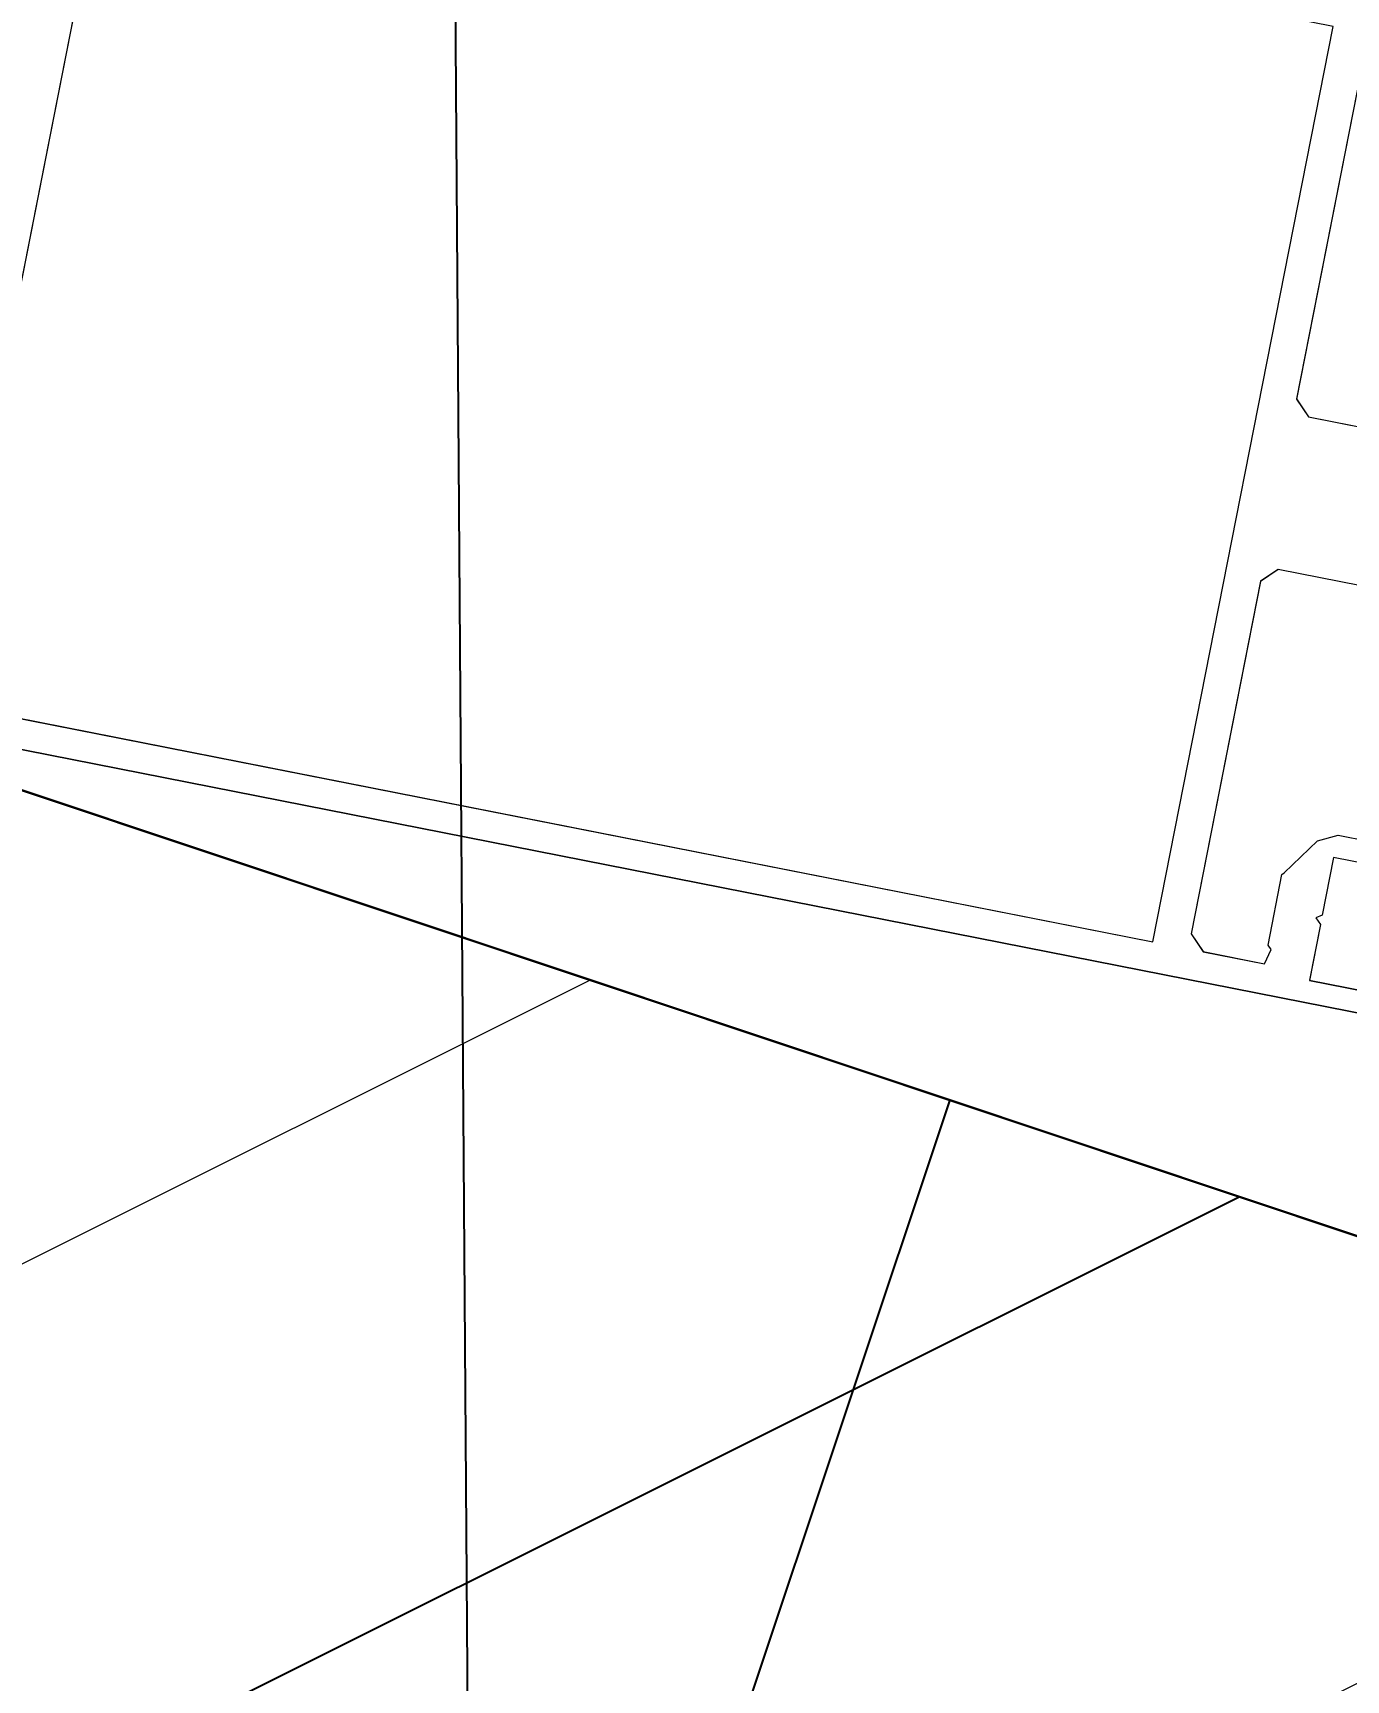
# Model space of a CAD drawing. Header units: millimetres. Extents: x -9318 to 9016603, y 0 to 838141.
# Drawn here: x 87529.5 to 87614, y 329119.3 to 329225.2 of the extents above; entities that cross this region are included whole.
import ezdxf
from ezdxf import colors
from ezdxf.entities.mleader import LeaderData, LeaderLine
from ezdxf.math import Vec2, Vec3

# ---------------------------------------------------------------- set-up
doc = ezdxf.new("R2010")
doc.units = ezdxf.units.MM
doc.linetypes.add('CENTER', pattern=[2, 1.25, -0.25, 0.25, -0.25])
for name, color, linetype, lineweight in [('АР_Колонны', 5, 'Continuous', 30), ('АР_Колонны Штрих', 250, 'Continuous', 5), ('АР_Перегородки витражные', 152, 'Continuous', 13)]:
    doc.layers.add(name, color=color, linetype=linetype, lineweight=lineweight)
doc.styles.add('ISOCPEUR', font='isocpeur.ttf', dxfattribs={"width": 0.7})

# ---------------------------------------------------------------- blocks, each defined once
blk = doc.blocks.new('_DotSmall')
at = {"color": 8, "linetype": 'ByBlock', "const_width": 0.5}
blk.add_lwpolyline([(-0.0625, 0, 1), (0.0625, 0, 1)], format="xyb", close=True, dxfattribs=at)
blk = doc.blocks.new('A$C22cfc1ba')
at = {"layer": 'АР_Колонны Штрих', "ltscale": 100}
h = blk.add_hatch(dxfattribs=at)
h.set_pattern_fill('ANSI35', color=8, scale=500, angle=161.5398319781508)
h.set_pattern_definition([(206.5398319781508, (904557.4273380883, -334887.6328481992), (55.8524828572085, -111.8279936272007), []), (206.5398319781508, (904473.5870999867, -334859.6450928613), (55.8524828572085, -111.8279936272007), [156.25, -31.25, 0, -31.25])])
h.paths.add_polyline_path([(8997.083304987558, 6104.928762437761), (9376.500911370626, 5978.270640051065), (9503.159033757322, 6357.688246434132), (9123.741427374254, 6484.346368820829)])
at = {"layer": 'АР_Колонны', "color": 8, "ltscale": 100}
blk.add_lwpolyline([(9376.500911370626, 5978.270640051065), (8997.083304987558, 6104.928762437761), (9123.741427374254, 6484.346368820829), (9503.159033757322, 6357.688246434132)], close=True, dxfattribs=at)
blk = doc.blocks.new('стойка витр.')
at = {"color": 8, "lineweight": 0, "ltscale": 100, "transparency": 33554687}
for points in [[(-12.4510803312005, 26.30097287951503), (-4.305940852005733, 4.821667629301373), (-4.8720624113339, 3.563811556159635), (-32.68827406296623, -6.984337978748954)], [(-29.14341260807123, -16.33238676948531), (-1.327200956468005, -5.784237234569446), (-0.06938087928574532, -6.350438765824947), (8.118987008783733, -27.94374036834779), (7.552865449426463, -29.20159644143132), (3.790811872313498, -30.62819989795389), (3.216969908826286, -29.80262791351561), (3.358505795680685, -29.48817839122057), (1.715760294842767, -25.15614305267809), (1.558535533695249, -25.08537510928727), (-0.902061547501944, -23.41060979175381), (-2.258247086545452, -23.27287612311193), (-7.844300284108613, -25.39115610946465)], [(-6.413508587575052, -26.41332106186019), (-1.739484192192322, -24.64089033441996), (-0.3993375533900689, -28.17495120693638), (0.02910832117777318, -28.2732586849088), (-0.1831955090747215, -28.74493296838773), (1.113700732850702, -32.16493950470613), (-3.560323662532028, -33.93737023214635)], [(-3.953589570330223, -35.65123370236688), (88.61521743849153, -0.5483364844694734)]]:
    blk.add_lwpolyline(points, dxfattribs=at)
blk.add_lwpolyline([(63.8117502759269, 56.26367979055794), (85.07351613373612, 0.1949089383633691), (10.63088292890461, -28.03438542609365), (-10.63088292890461, 28.03438542610093)], close=True, dxfattribs=at)
blk = doc.blocks.new('A$Cae753e6d')
at = {"color": 8, "lineweight": 0, "ltscale": 100, "transparency": 33554687}
for points in [[(-42.57989575096872, -52.64996138155402), (-20.03402428305708, -48.24683397960325), (-18.8897597193718, -49.01712881213462), (-13.18760490964632, -78.2145691072219)], [(-3.375373831600882, -76.29827575852687), (-9.077528641326353, -47.10083546345413), (-8.307161059346981, -45.95661987662606), (14.35836730990559, -41.53012391332595), (15.50263187347446, -42.30041874587187), (16.2738300570054, -46.24927907524398), (15.36325110692997, -46.67555325481226), (15.07720018178225, -46.48297657507646), (10.53005534643307, -47.37101756536867), (10.43376700649969, -47.51404302792798), (8.367739864392206, -49.65668362136057), (8.00309199502226, -50.97016818966949), (9.148199046496302, -56.83359980155365)], [(10.39718234702013, -55.59584910621925), (9.439035672694445, -50.68973356715287), (13.14858219970483, -49.96527250629151), (13.31779031804763, -49.55956467997748), (13.746866705711, -49.84842969955935), (17.33669546828605, -49.14734908640094), (18.29484214261174, -54.05346462546731)], [(19.91774619743228, -54.73034607573936), (0.9417017695959657, 42.43501381140959)]]:
    blk.add_lwpolyline(points, dxfattribs=at)
blk.add_lwpolyline([(-59.24152691301424, 27.57580246441648), (-0.3886317064752802, 39.06956068692671), (14.87165694439318, -39.06956068691215), (-43.98123826214578, -50.56331890943693)], close=True, dxfattribs=at)
at = {"layer": 'АР_Перегородки витражные', "color": 8, "rotation": 80.28340479355269}
blk.add_blockref('стойка витр.', (-14.5547906588763, -44.81643979817454), dxfattribs=at)
blk = doc.blocks.new('A$Ceb121605')
at = {"color": 8, "ltscale": 100}
blk.add_blockref('A$Cae753e6d', (211.1200890702976, 287.6342008947599), dxfattribs=at)
blk = doc.blocks.new('A$C99cbc27b')
at = {"color": 8, "ltscale": 100, "xscale": -1, "rotation": 89.90413134762046}
blk.add_blockref('A$Ceb121605', (6448.437365041493, 384.3618691800366), dxfattribs=at)

msp = doc.modelspace()

# ---------------------------------------------------------------- hatches: boundary and pattern name
at = {"ltscale": 100}
h = msp.add_hatch(dxfattribs=at)
h.set_pattern_fill('ANSI35', color=256, scale=500, angle=161.5398319781508)
h.set_pattern_definition([(206.5398319781508, (982709.3404756676, -12110.98450268502), (55.8524828572085, -111.8279936272007), []), (206.5398319781508, (982625.5002375663, -12082.99674734706), (55.8524828572085, -111.8279936272007), [156.25, -31.25, 0, -31.25])])
h.paths.add_polyline_path([(87148.99644256698, 328881.577107952), (87528.41404895007, 328754.9189855653), (87655.07217133674, 329134.3365919483), (87275.65456495376, 329260.9947143351)])

# ---------------------------------------------------------------- linework, layer by layer
at = {"linetype": 'CENTER', "ltscale": 1000}
msp.add_line((87402.03430695191, 350770.4257560504), (87802.03430695191, 295038.07719236), dxfattribs=at)
at = {"ltscale": 150}
msp.add_line((87588.46954114619, 329156.5781290582), (87461.81172114343, 328777.1604217326), dxfattribs=at)
at = {"ltscale": 100}
msp.add_lwpolyline([(87528.41404895007, 328754.9189855653), (87148.99644256698, 328881.577107952), (87275.65456495376, 329260.9947143351), (87655.07217133674, 329134.3365919483)], close=True, dxfattribs=at)
at = {"lineweight": 18, "ltscale": 100}
for centre, radius, start, end in [((78511.92725289741, 331909.8533069438), 9144.28346907419, 272.8206375216794, 356.2887310665424), ((78519.5946753925, 331891.8636797423), 9778.654617052323, 272.592547965165, 356.6353913737287)]:
    msp.add_arc(centre, radius, start, end, dxfattribs=at)

# ---------------------------------------------------------------- block references
at = {"ltscale": 100}
msp.add_blockref('A$C99cbc27b', (81402.03430695168, 329007.9568499502), dxfattribs=at)
at = {"ltscale": 100, "xscale": -1, "rotation": 89.90413134762046}
msp.add_blockref('A$Ceb121605', (87850.47043384612, 329392.3272151125), dxfattribs=at)
at = {"ltscale": 150}
msp.add_blockref('A$C22cfc1ba', (78151.91189948248, 322776.6568414341), dxfattribs=at)

# ---------------------------------------------------------------- leaders
ml = msp.add_multileader_mtext('Standard')
ml.set_content('+13,200', color=8, style='ISOCPEUR')
ml.set_leader_properties(color=8, linetype='Continuous', lineweight=-1)
ml.set_arrow_properties(name='DOTSMALL')
ml.build(insert=Vec2(0, 0))
ml.multileader.update_dxf_attribs({"has_text_frame": 1, "text_left_attachment_type": 4, "text_right_attachment_type": 4, "dogleg_length": 100, "arrow_head_size": 180})
ctx = ml.context
ctx.base_point, ctx.char_height, ctx.arrow_head_size, ctx.landing_gap_size, ctx.plane_origin = Vec3(93068.62556947558, 826103.473130975), 250, 180, 50, Vec3(90907.41319940728, 825512.2275574898)
ctx.left_attachment, ctx.right_attachment = 4, 4
notes = []
notes.append((ctx, [(0, (0, 0, 0), (0, 0), (1, 0), 1, [])]))
ctx.mtext.insert, ctx.mtext.width, ctx.mtext.line_spacing_style, ctx.mtext.flow_direction = Vec3(93118.62556947558, 826436.8064643084), 852.6970314602484, 2, 5
ml = msp.add_multileader_mtext('Standard')
ml.set_content('+11,550', color=8, style='ISOCPEUR')
ml.set_leader_properties(color=8, linetype='Continuous', lineweight=-1)
ml.set_arrow_properties(name='DOTSMALL')
ml.build(insert=Vec2(0, 0))
ml.multileader.update_dxf_attribs({"has_text_frame": 1, "text_left_attachment_type": 4, "text_right_attachment_type": 4, "dogleg_length": 100, "arrow_head_size": 180})
ctx = ml.context
ctx.base_point, ctx.char_height, ctx.arrow_head_size, ctx.landing_gap_size, ctx.plane_origin = Vec3(88068.62556947558, 825358.473130975), 250, 180, 50, Vec3(85907.41319940728, 824767.2275574898)
ctx.left_attachment, ctx.right_attachment = 4, 4
notes.append((ctx, [(0, (0, 0, 0), (0, 0), (1, 0), 1, [])]))
ctx.mtext.insert, ctx.mtext.width, ctx.mtext.line_spacing_style, ctx.mtext.flow_direction = Vec3(88118.62556947558, 825691.8064643084), 852.6970314602484, 2, 5
ml = msp.add_multileader_mtext('Standard')
ml.set_content('+13,700', color=8, style='ISOCPEUR')
ml.set_leader_properties(color=8, linetype='Continuous', lineweight=-1)
ml.set_arrow_properties(name='DOTSMALL')
ml.build(insert=Vec2(0, 0))
ml.multileader.update_dxf_attribs({"has_text_frame": 1, "text_left_attachment_type": 4, "text_right_attachment_type": 4, "dogleg_length": 100, "arrow_head_size": 180})
ctx = ml.context
ctx.base_point, ctx.char_height, ctx.arrow_head_size, ctx.landing_gap_size, ctx.plane_origin = Vec3(118053.0701716996, 658154.3279681127), 250, 180, 50, Vec3(117803.7041394711, 657493.5059095523)
ctx.left_attachment, ctx.right_attachment = 4, 4
notes.append((ctx, [(0, (0, 0, 0), (0, 0), (1, 0), 1, [])]))
ctx.mtext.insert, ctx.mtext.width, ctx.mtext.line_spacing_style, ctx.mtext.flow_direction = Vec3(118103.0701716996, 658487.661301446), 852.6970314602484, 2, 5
ml = msp.add_multileader_mtext('Standard')
ml.set_content('+15,850', color=8, style='ISOCPEUR')
ml.set_leader_properties(color=8, linetype='Continuous', lineweight=-1)
ml.set_arrow_properties(name='DOTSMALL')
ml.build(insert=Vec2(0, 0))
ml.multileader.update_dxf_attribs({"has_text_frame": 1, "text_left_attachment_type": 4, "text_right_attachment_type": 4, "dogleg_length": 100, "arrow_head_size": 180})
ctx = ml.context
ctx.base_point, ctx.char_height, ctx.arrow_head_size, ctx.landing_gap_size, ctx.plane_origin = Vec3(116043.2934024676, 652621.2743915976), 250, 180, 50, Vec3(116522.4102328401, 649668.817626324)
ctx.left_attachment, ctx.right_attachment = 4, 4
notes.append((ctx, [(0, (0, 0, 0), (0, 0), (1, 0), 1, [])]))
ctx.mtext.insert, ctx.mtext.width, ctx.mtext.line_spacing_style, ctx.mtext.flow_direction = Vec3(116093.2934024676, 652954.607724931), 852.6970314602484, 2, 5
ml = msp.add_multileader_mtext('Standard')
ml.set_content('+9,800', color=8, style='ISOCPEUR')
ml.set_leader_properties(color=8, linetype='Continuous', lineweight=-1)
ml.set_arrow_properties(name='DOTSMALL')
ml.build(insert=Vec2(0, 0))
ml.multileader.update_dxf_attribs({"has_text_frame": 1, "text_left_attachment_type": 4, "text_right_attachment_type": 4, "dogleg_length": 100, "arrow_head_size": 180})
ctx = ml.context
ctx.base_point, ctx.char_height, ctx.arrow_head_size, ctx.landing_gap_size, ctx.plane_origin = Vec3(118053.0701716994, 538154.3279681127), 250, 180, 50, Vec3(117803.7041394708, 537493.5059095523)
ctx.left_attachment, ctx.right_attachment = 4, 4
notes.append((ctx, [(0, (0, 0, 0), (0, 0), (1, 0), 1, [])]))
ctx.mtext.insert, ctx.mtext.width, ctx.mtext.line_spacing_style, ctx.mtext.flow_direction = Vec3(118103.0701716994, 538487.661301446), 852.6970314602484, 2, 5
ml = msp.add_multileader_mtext('Standard')
ml.set_content('+11,750', color=8, style='ISOCPEUR')
ml.set_leader_properties(color=8, linetype='Continuous', lineweight=-1)
ml.set_arrow_properties(name='DOTSMALL')
ml.build(insert=Vec2(0, 0))
ml.multileader.update_dxf_attribs({"has_text_frame": 1, "text_left_attachment_type": 4, "text_right_attachment_type": 4, "dogleg_length": 100, "arrow_head_size": 180})
ctx = ml.context
ctx.base_point, ctx.char_height, ctx.arrow_head_size, ctx.landing_gap_size, ctx.plane_origin = Vec3(116043.2934024674, 532621.2743915976), 250, 180, 50, Vec3(116522.4102328399, 529668.817626324)
ctx.left_attachment, ctx.right_attachment = 4, 4
notes.append((ctx, [(0, (0, 0, 0), (0, 0), (1, 0), 1, [])]))
ctx.mtext.insert, ctx.mtext.width, ctx.mtext.line_spacing_style, ctx.mtext.flow_direction = Vec3(116093.2934024674, 532954.607724931), 852.6970314602484, 2, 5
for ctx, leaders in notes:
    for number, flags, end, landing, length, lines in leaders:
        leader = LeaderData()
        leader.index, (leader.has_last_leader_line, leader.has_dogleg_vector, leader.attachment_direction) = number, flags
        leader.last_leader_point, leader.dogleg_vector, leader.dogleg_length = Vec3(end), Vec3(landing), length
        for number, points, colour, breaks in lines:
            line = LeaderLine()
            line.index, line.vertices, line.color, line.breaks = number, Vec3.list(points), colors.encode_raw_color(colour), breaks
            leader.lines.append(line)
        ctx.leaders.append(leader)

doc.saveas('drawing.dxf')
